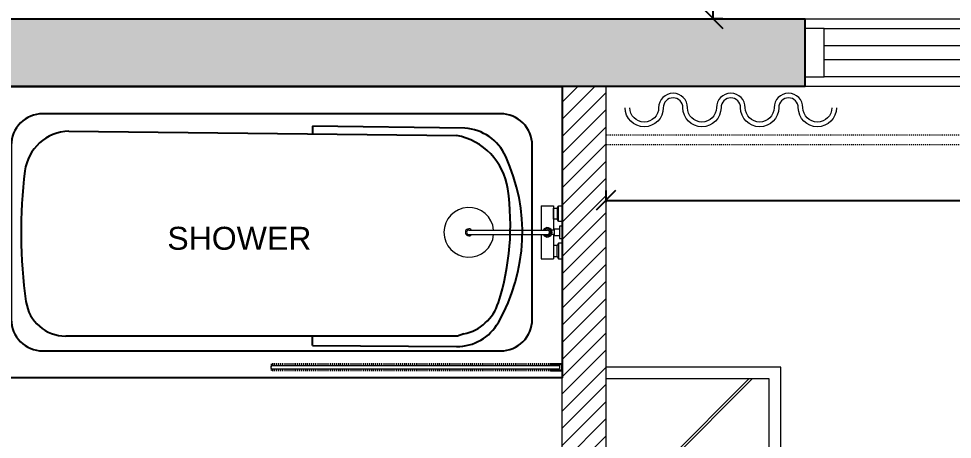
# Model space of a CAD drawing. Header units: inches. Extents: x 18646 to 39869, y 2287 to 7833.
# Drawn here: x 20615.3 to 20711.5, y 4505.6 to 4548.9 of the extents above; entities that cross this region are included whole.
import ezdxf

# ---------------------------------------------------------------- set-up
doc = ezdxf.new("R2010")
doc.units = ezdxf.units.IN
doc.header["$LTSCALE"] = 1.5
doc.header["$MEASUREMENT"] = 0
doc.header["$PDMODE"] = 3
doc.header["$PDSIZE"] = 4
doc.linetypes.add('HIDDEN', pattern=[0.375, 0.25, -0.125])
for name, color, linetype in [('A-WALL', 4, 'Continuous'), ('A-WALL-EXTR', 2, 'Continuous'), ('I-FNSH-DIMS', 7, 'Continuous'), ('I-FURN', 7, 'Continuous'), ('I-GLAZ', 6, 'Continuous'), ('TTEXT', 7, 'Continuous'), ('WALL', 4, 'Continuous')]:
    doc.layers.add(name, color=color, linetype=linetype)
for name, color, linetype, lineweight in [('I-DOOR', 6, 'Continuous', 20), ('I-FIXTURE', 7, 'Continuous', 5), ('l-FIXTURE', 7, 'Continuous', 5)]:
    doc.layers.add(name, color=color, linetype=linetype, lineweight=lineweight)
doc.styles.add('3 by 16', font='GOTHIC.TTF', dxfattribs={"height": 4})
doc.styles.add('A-ARCH-B01FL$0$Annotative', font='arial.ttf')
doc.dimstyles.new('3 by 16', dxfattribs={"dimtxt": 4, "dimasz": 2, "dimexe": 0.18, "dimexo": 0.0625, "dimgap": 0.09, "dimtad": 0, "dimtoh": 1, "dimdec": 0, "dimzin": 0, "dimdsep": 46, "dimlunit": 4, "dimtxsty": '3 by 16', "dimblk": 'OBLIQUE', "dimcen": 0.09, "dimclrd": 256, "dimclrt": 256, "dimadec": 0, "dimazin": 0, "dimtfac": 1, "dimtdec": 0, "dimtofl": 0, "dimtmove": 0, "dimatfit": 3, "dimldrblk": 'OBLIQUE', "dimfxl": 1, "dimfxlon": 1, "dimtolj": 1, "dimtzin": 0, "dimlwd": -1, "dimarcsym": 0})

# ---------------------------------------------------------------- blocks, each defined once
blk = doc.blocks.new('SW28-Plan')
at = {"layer": 'I-FIXTURE', "linetype": 'ByBlock', "lineweight": 5}
for p, q in [((15, 43), (15, 107)), ((20, 97), (20, 53)), ((85, 107), (35, 107)), ((35, 9), (35, 107)), ((85, 9), (85, 107)), ((376, 9), (60, 9)), ((35, -107), (35, -9)), ((376, -9), (60, -9)), ((85, -107), (85, -9)), ((15, -43), (15, -107)), ((20, -97), (20, -53)), ((85, -107), (35, -107))]:
    blk.add_line(p, q, dxfattribs=at)
for points in [[(0, 43), (15, 43), (20, 53), (35, 53), (35, 97), (20, 97), (15, 107), (0, 107)], [(11, 25), (0, 25), (0, -25), (11, -25)], [(0, -43), (15, -43), (20, -53), (35, -53), (35, -97), (20, -97), (15, -107), (0, -107)]]:
    blk.add_lwpolyline(points, close=True, dxfattribs=at)
for points in [[(11, 14), (31, 14), (31, -14), (11, -14)], [(31, 9), (43.3, 9)], [(31, -9), (43.3, -9)]]:
    blk.add_lwpolyline(points, dxfattribs=at)
for centre, radius, start, end in [((376, 0), 100, 185.1636, 174.8364), ((60, 0), 19, 28.2737, 331.7263), ((60, 0), 14, 40.0052, 319.9948), ((60, 0), 9, 90, 270), ((376, 0), 14, 220.0052, 139.9948), ((376, 0), 9, 270, 90)]:
    blk.add_arc(centre, radius, start, end, dxfattribs=at)
blk = doc.blocks.new('_Oblique')
at = {"color": 0, "linetype": 'ByBlock', "lineweight": -2}
blk.add_line((-0.5, -0.5), (0.5, 0.5), dxfattribs=at)
blk = doc.blocks.new('*D33')
at = {"layer": 'Defpoints', "color": 0, "lineweight": 5, "transparency": 16777216}
for p in [(20675.85, 4533.868), (20827.6, 4533.868), (20827.6, 4530.166)]:
    blk.add_point(p, dxfattribs=at)
at = {"layer": 'I-FNSH-DIMS', "color": 0, "lineweight": -2, "transparency": 16777216}
for p, q in [((20675.85, 4531.166), (20675.85, 4529.986)), ((20827.6, 4531.166), (20827.6, 4529.986))]:
    blk.add_line(p, q, dxfattribs=at)
at = {"layer": 'I-FNSH-DIMS', "transparency": 16777216}
for p, q in [((20675.85, 4530.166), (20745.131, 4530.166)), ((20827.6, 4530.166), (20758.32, 4530.166))]:
    blk.add_line(p, q, dxfattribs=at)
at = {"layer": 'I-FNSH-DIMS', "transparency": 16777216, "xscale": 2, "yscale": 2, "zscale": 2, "rotation": 180}
blk.add_blockref('_Oblique', (20675.85, 4530.166), dxfattribs=at)
at = {"layer": 'I-FNSH-DIMS', "transparency": 16777216, "xscale": 2, "yscale": 2, "zscale": 2}
blk.add_blockref('_Oblique', (20827.6, 4530.166), dxfattribs=at)
at = {"layer": 'I-FNSH-DIMS', "lineweight": 5, "transparency": 16777216, "insert": (20751.725, 4530.166), "char_height": 4, "attachment_point": 5, "style": '3 by 16'}
blk.add_mtext('\\A1;12\'-8"', dxfattribs=at)
blk = doc.blocks.new('*D37')
at = {"layer": 'Defpoints', "color": 0, "lineweight": 5, "transparency": 16777216}
for p in [(20689.214, 4596.874), (20686.896, 4548.874), (20692.78, 4548.874)]:
    blk.add_point(p, dxfattribs=at)
at = {"layer": 'I-FNSH-DIMS', "color": 0, "lineweight": -2, "transparency": 16777216}
for p, q in [((20687.896, 4596.874), (20686.716, 4596.874)), ((20687.896, 4548.874), (20686.716, 4548.874))]:
    blk.add_line(p, q, dxfattribs=at)
at = {"layer": 'I-FNSH-DIMS', "transparency": 16777216}
for p, q in [((20686.896, 4596.874), (20686.896, 4574.813)), ((20686.896, 4548.874), (20686.896, 4570.935))]:
    blk.add_line(p, q, dxfattribs=at)
at = {"layer": 'I-FNSH-DIMS', "transparency": 16777216, "xscale": 2, "yscale": 2, "zscale": 2}
for p, rotation in [((20686.896, 4596.874), 90), ((20686.896, 4548.874), 270)]:
    blk.add_blockref('_Oblique', p, dxfattribs=dict(at, rotation=rotation))
at = {"layer": 'I-FNSH-DIMS', "lineweight": 5, "transparency": 16777216, "insert": (20686.896, 4572.874), "char_height": 4, "attachment_point": 5, "rotation": 90, "style": '3 by 16'}
blk.add_mtext("\\A1;4'", dxfattribs=at)

msp = doc.modelspace()

# ---------------------------------------------------------------- hatches: boundary and pattern name
at = {"layer": 'A-WALL', "lineweight": 5, "transparency": 33554636}
h = msp.add_hatch(color=8, dxfattribs=at)
h.dxf.hatch_style = 1
h.paths.add_polyline_path([(20467.35, 4506.256), (20467.35, 4548.874), (20696.339, 4548.874), (20696.339, 4541.874), (20474.35, 4541.874), (20474.35, 4506.256)])
h = msp.add_hatch(dxfattribs=at)
h.set_pattern_fill('ANSI31', color=8, scale=10, angle=180)
h.set_pattern_definition([(225, (1762.9117, 675.5416), (0.88388348, -0.88388348), [])])
h.paths.add_polyline_path([(20675.85, 4444.374), (20644.35, 4444.374), (20644.35, 4448.874), (20671.35, 4448.874), (20671.35, 4541.874), (20675.85, 4541.874)])
at = {"layer": 'I-FURN', "lineweight": 5, "transparency": 33554636}
h = msp.add_hatch(dxfattribs=at)
h.set_pattern_fill('AR-RROOF', color=252, scale=25, angle=45, style=0)
h.set_pattern_definition([(45, (18068.503, 3470.46), (21.2132, 56.56854), [375, -50, 125, -25]), (45, (18083.175, 3502.81), (-41.18897, 5.83363), [75, -8.25, 150, -18.75]), (45, (18062.316, 3494.325), (80.07984, 103.76792), [200, -35, 100, -25])])
h.paths.add_polyline_path([(20692.65, 4511.776), (20675.85, 4511.776), (20675.85, 4448.487), (20692.65, 4448.487)])
h.paths.add_polyline_path([(20678.736, 4456.897), (20678.055, 4456.897, -0.111729), (20676.532, 4463.764), (20676.532, 4496.499, -0.109583), (20678.055, 4503.367), (20678.736, 4503.367)], flags=16)
h.paths.add_polyline_path([(20684.476, 4478.151), (20684.476, 4484.463), (20679.61, 4484.463), (20679.61, 4478.151)], flags=24)

# ---------------------------------------------------------------- linework, layer by layer
at = {"layer": 'A-WALL', "lineweight": 5, "transparency": 33554636}
msp.add_lwpolyline([(20675.85, 4444.374), (20644.35, 4444.374), (20644.35, 4448.874), (20671.35, 4448.874), (20671.35, 4541.874), (20675.85, 4541.874)], close=True, dxfattribs=at)
at = {"layer": 'A-WALL-EXTR', "color": 8, "linetype": 'HIDDEN', "lineweight": 5, "ltscale": 0.1, "transparency": 33554636}
for p, q in [((20827.6, 4536.874), (20675.85, 4536.874)), ((20827.6, 4535.874), (20675.85, 4535.874)), ((20670.15, 4513.336), (20641.35, 4513.336)), ((20641.35, 4513.336), (20641.35, 4512.616)), ((20670.15, 4513.256), (20641.35, 4513.256)), ((20670.15, 4512.696), (20641.35, 4512.696)), ((20670.15, 4512.616), (20641.35, 4512.616))]:
    msp.add_line(p, q, dxfattribs=at)
at = {"layer": 'I-DOOR', "color": 6, "lineweight": 5, "transparency": 33554636}
for points in [[(20671.07, 4513.116), (20671.07, 4512.836), (20671.01, 4512.776), (20641.41, 4512.776), (20641.35, 4512.836), (20641.35, 4513.116), (20641.41, 4513.176), (20671.01, 4513.176)], [(20670.15, 4512.616), (20671.35, 4512.616), (20671.35, 4513.336), (20670.15, 4513.336), (20670.15, 4513.256), (20671.27, 4513.256), (20671.27, 4512.696), (20670.15, 4512.696)]]:
    msp.add_lwpolyline(points, close=True, dxfattribs=at)
at = {"layer": 'I-FURN', "transparency": 33554636}
for p, q in [((20620.516, 4537.281), (20660.46, 4536.85)), ((20661.321, 4537.604), (20645.602, 4537.819)), ((20645.602, 4537.819), (20645.602, 4536.958)), ((20660.567, 4516.189), (20620.193, 4516.189)), ((20645.602, 4515.221), (20645.602, 4516.082)), ((20661.213, 4516.405), (20660.567, 4516.189)), ((20645.602, 4515.221), (20660.46, 4515.113))]:
    msp.add_line(p, q, dxfattribs=at)
msp.add_lwpolyline([(20611.35, 4541.874), (20671.35, 4541.874), (20671.35, 4511.874), (20611.35, 4511.874)], close=True, dxfattribs=at)
at = {"layer": 'I-FURN', "lineweight": 5, "transparency": 33554636}
for points in [[(20699.118, 4539.71, -1), (20696.145, 4539.71, 1), (20693.172, 4539.71, -1), (20690.199, 4539.71, 1), (20687.226, 4539.71, -1), (20684.253, 4539.71, 1), (20681.28, 4539.71, -1), (20678.307, 4539.71)], [(20699.597, 4539.71, -1), (20695.666, 4539.71, 1), (20693.651, 4539.71, -1), (20689.72, 4539.71, 1), (20687.705, 4539.71, -1), (20683.774, 4539.71, 1), (20681.759, 4539.71, -1), (20677.829, 4539.71, -1)]]:
    msp.add_lwpolyline(points, format="xyb", dxfattribs=at)
at = {"layer": 'I-FURN', "transparency": 33554636}
msp.add_lwpolyline([(20668.248, 4517.908), (20668.248, 4535.84, 0.414214), (20665.003, 4539.084), (20617.83, 4539.084, 0.414214), (20614.585, 4535.84), (20614.585, 4517.908, 0.414214), (20617.83, 4514.663), (20665.003, 4514.663, 0.414214)], format="xyb", close=True, dxfattribs=at)
at = {"layer": 'I-FURN', "lineweight": 5, "transparency": 33554636}
msp.add_lwpolyline([(20675.85, 4447.287), (20693.85, 4447.287), (20693.85, 4512.976), (20675.85, 4512.976)], close=True, dxfattribs=at)
at = {"layer": 'I-FURN', "color": 252, "lineweight": 5, "transparency": 33554636}
msp.add_lwpolyline([(20675.85, 4448.487), (20692.65, 4448.487), (20692.65, 4511.776), (20675.85, 4511.776)], close=True, dxfattribs=at)
at = {"layer": 'I-FURN', "transparency": 33554636}
for centre, radius, start, end in [((20620.632, 4532.609), 4.674, 91.4144, 172.83197), ((20660.959, 4532.594), 5.023, 24.76805, 85.86875), ((20659.264, 4530.422), 6.539, 8.27139, 79.46602), ((20648.561, 4526.874), 18.677, 330.18775, 24.76805), ((20666.276, 4526.868), 50.678, 172.83197, 188.0852), ((20639.835, 4527.597), 26.172, 342.28358, 8.27139), ((20620.193, 4520.322), 4.132, 188.0852, 270), ((20660.197, 4521.093), 4.797, 282.23496, 342.28358), ((20660.495, 4520.036), 4.922, 269.58503, 330.18775)]:
    msp.add_arc(centre, radius, start, end, dxfattribs=at)
at = {"layer": 'I-GLAZ', "color": 6, "lineweight": 5, "ltscale": 0.05, "transparency": 33554636}
for points in [[(20768.339, 4548.874), (20768.339, 4541.874), (20696.339, 4541.874), (20696.339, 4548.874)], [(20698.339, 4542.874), (20698.339, 4547.874), (20696.339, 4547.874), (20696.339, 4542.874)], [(20698.339, 4542.874), (20698.339, 4547.874), (20766.339, 4547.874), (20766.339, 4542.874)], [(20766.339, 4544.624), (20698.339, 4544.624), (20698.339, 4546.124), (20766.339, 4546.124)]]:
    msp.add_lwpolyline(points, close=True, dxfattribs=at)
at = {"layer": 'WALL', "ltscale": 0.1, "transparency": 33554636}
msp.add_lwpolyline([(20467.35, 4506.256), (20467.35, 4548.874), (20696.339, 4548.874), (20696.339, 4541.874), (20474.35, 4541.874), (20474.35, 4506.256), (20467.35, 4506.256)], dxfattribs=at)

# ---------------------------------------------------------------- block references
at = {"layer": 'l-FIXTURE', "lineweight": 5, "transparency": 33554636, "xscale": 0.02559999999590218, "yscale": 0.02559999999590218, "zscale": 0.02559999999590218, "rotation": 180}
msp.add_blockref('SW28-Plan', (20671.35, 4526.874), dxfattribs=at)

# ---------------------------------------------------------------- texts
at = {"layer": 'TTEXT', "lineweight": 5, "ltscale": 0.001, "transparency": 33554636, "insert": (20630.662, 4526.245), "char_height": 2.3609, "attachment_point": 4, "style": 'A-ARCH-B01FL$0$Annotative'}
msp.add_mtext('SHOWER', dxfattribs=at)

# ---------------------------------------------------------------- dimensions: what is measured, and where the dimension line sits
at = {"layer": 'I-FNSH-DIMS', "lineweight": 5, "transparency": 33554636}
dim = msp.add_linear_dim(base=(20686.896, 4548.874), p1=(20689.214, 4596.874), p2=(20692.78, 4548.874), angle=270, dimstyle='3 by 16', dxfattribs=at)
dim.commit()
dim.dimension.update_dxf_attribs({"geometry": '*D37', "text_midpoint": (20686.896, 4572.874)})
dim = msp.add_linear_dim(base=(20827.6, 4530.166), p1=(20675.85, 4533.868), p2=(20827.6, 4533.868), dimstyle='3 by 16', dxfattribs=at)
dim.commit()
dim.dimension.update_dxf_attribs({"geometry": '*D33', "text_midpoint": (20751.725, 4530.166)})

doc.saveas('drawing.dxf')
